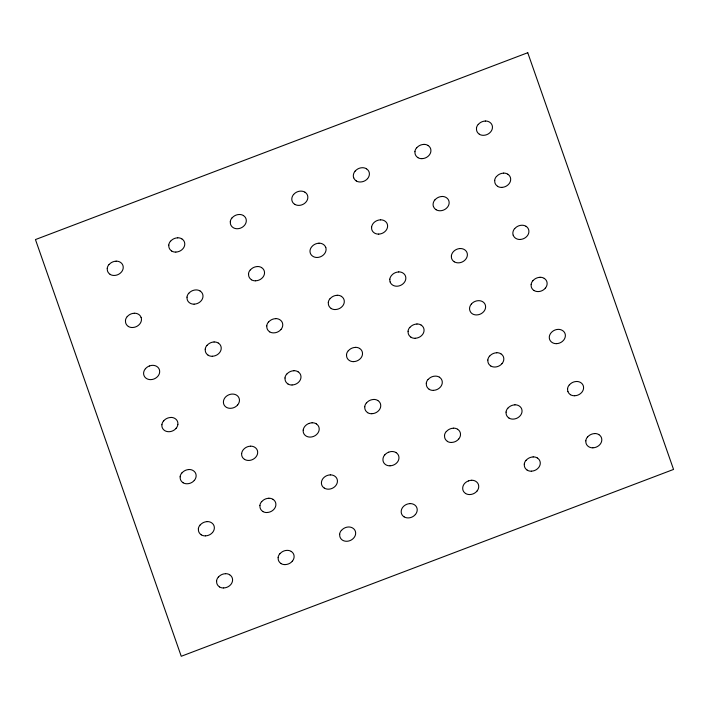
<?xml version="1.0" encoding="UTF-8"?>
<svg xmlns="http://www.w3.org/2000/svg" width="709" height="709" viewBox="0 0 709 709"><rect width="100%" height="100%" fill="white"/><g stroke="black" fill="none" stroke-linecap="round" stroke-linejoin="round"><path stroke-width="1.06" d="M229.672 574.795A8.198 6.86 -24.3 0 1 232.534 580.68A8.26 6.904 -24.3 0 1 230.753 584.597A8.198 6.86 -24.3 0 1 223.707 587.929M219.515 586.866A8.198 6.86 -24.3 0 1 216.662 580.981M218.425 577.082A8.198 6.86 -24.3 0 1 225.489 573.723M223.636 587.974A8.26 6.904 -24.3 0 1 219.427 586.901M216.546 580.972A8.26 6.904 -24.3 0 1 218.337 577.055M225.444 573.67A8.26 6.904 -24.3 0 1 229.654 574.742M291.213 551.434A8.198 6.86 -24.3 0 1 294.067 557.318A8.26 6.904 -24.3 0 1 292.285 561.244M292.303 561.218A8.198 6.86 -24.3 0 1 285.24 564.577M281.056 563.513A8.198 6.86 -24.3 0 1 278.194 557.629M279.966 553.729A8.198 6.86 -24.3 0 1 287.021 550.37A8.26 6.904 -24.3 0 1 291.195 551.389M285.169 564.621A8.26 6.904 -24.3 0 1 280.959 563.549M278.088 557.62A8.26 6.904 -24.3 0 1 279.869 553.694M339.744 534.267A8.198 6.86 -24.3 0 0 340.028 537.032A8.198 6.86 -24.3 0 0 342.553 540.196A8.26 6.913 -24.3 0 0 346.701 541.268A8.198 6.86 -24.3 0 0 349.909 540.63A8.198 6.86 -24.3 0 0 353.835 537.856A8.26 6.913 -24.3 0 0 355.608 533.966A8.198 6.86 -24.3 0 0 352.745 528.081A8.26 6.913 -24.3 0 0 348.527 526.982A8.198 6.86 -24.3 0 0 341.508 530.376M339.611 534.258A8.26 6.913 -24.3 0 1 341.401 530.332M404.095 516.834A8.198 6.86 -24.3 0 1 401.232 510.95A8.26 6.904 -24.3 0 1 402.987 506.997A8.198 6.86 -24.3 0 1 410.041 503.638M404.068 516.826A8.26 6.904 -24.3 0 0 408.278 517.898A8.198 6.86 -24.3 0 0 411.45 517.278A8.198 6.86 -24.3 0 0 415.377 514.504M415.359 514.53A8.26 6.904 -24.3 0 0 417.149 510.604A8.198 6.86 -24.3 0 0 416.865 507.848A8.198 6.86 -24.3 0 0 414.278 504.702A8.26 6.904 -24.3 0 0 410.059 503.603M465.609 493.473A8.198 6.86 -24.3 0 1 462.738 487.588A8.26 6.913 -24.3 0 1 464.475 483.618A8.198 6.86 -24.3 0 1 468.419 480.95M476.9 491.177A8.26 6.913 -24.3 0 0 478.681 487.251A8.198 6.86 -24.3 0 0 475.819 481.367A8.26 6.913 -24.3 0 0 471.591 480.241M465.574 493.482A8.26 6.913 -24.3 0 0 469.783 494.554A8.198 6.86 -24.3 0 0 476.918 491.142M468.472 480.932A8.198 6.86 -24.3 0 1 471.645 480.303M537.36 458.014A8.198 6.86 -24.3 0 1 540.223 463.899A8.26 6.904 -24.3 0 1 538.432 467.816A8.198 6.86 -24.3 0 1 531.395 471.157M527.204 470.085A8.198 6.86 -24.3 0 1 524.341 464.209M526.113 460.309A8.198 6.86 -24.3 0 1 533.177 456.951M531.325 471.201A8.26 6.904 -24.3 0 1 527.115 470.12M524.235 464.191A8.26 6.904 -24.3 0 1 526.016 460.274M533.133 456.888A8.26 6.904 -24.3 0 1 537.342 457.97M598.892 434.661A8.198 6.86 -24.3 0 1 601.755 440.537A8.26 6.904 -24.3 0 1 599.974 444.463A8.198 6.86 -24.3 0 1 592.928 447.796M585.882 440.847A8.198 6.86 -24.3 0 0 588.745 446.732A8.26 6.904 -24.3 0 0 592.857 447.84M587.655 436.948A8.198 6.86 -24.3 0 1 594.709 433.589M585.776 440.838A8.26 6.904 -24.3 0 1 587.557 436.912M594.674 433.536A8.26 6.904 -24.3 0 1 598.883 434.608M212.54 532.486A8.198 6.86 -24.3 0 1 205.477 535.844M201.294 534.781A8.198 6.86 -24.3 0 1 198.431 528.896M200.204 524.997A8.198 6.86 -24.3 0 1 207.258 521.638M212.523 532.512A8.26 6.904 -24.3 0 0 214.304 528.586A8.198 6.86 -24.3 0 0 211.45 522.701A8.26 6.904 -24.3 0 0 207.223 521.585M205.406 535.889A8.26 6.904 -24.3 0 1 201.205 534.816M198.325 528.887A8.26 6.904 -24.3 0 1 200.106 524.961M272.983 499.349A8.198 6.86 -24.3 0 1 275.845 505.233A8.26 6.904 -24.3 0 1 274.064 509.151A8.198 6.86 -24.3 0 1 267.018 512.492M262.835 511.428A8.198 6.86 -24.3 0 1 259.973 505.544M261.736 501.644A8.198 6.86 -24.3 0 1 268.8 498.285M266.947 512.536A8.26 6.904 -24.3 0 1 262.738 511.464M259.857 505.535A8.26 6.904 -24.3 0 1 261.648 501.609M268.755 498.232A8.26 6.904 -24.3 0 1 272.965 499.304M324.332 488.102A8.198 6.86 -24.3 0 1 321.469 482.217A8.26 6.913 -24.3 0 1 323.215 478.265A8.198 6.86 -24.3 0 1 330.279 474.906M324.305 488.093A8.26 6.913 -24.3 0 0 328.515 489.166A8.198 6.86 -24.3 0 0 331.688 488.545A8.207 6.868 -24.3 0 0 335.596 485.798A8.26 6.913 -24.3 0 0 337.387 481.881A8.198 6.86 -24.3 0 0 334.524 475.996A8.26 6.913 -24.3 0 0 330.305 474.897M384.748 454.956A8.198 6.86 -24.3 0 1 388.665 452.209M390.021 465.822A8.26 6.904 -24.3 0 1 385.811 464.749A8.198 6.86 -24.3 0 1 382.984 458.856A8.26 6.904 -24.3 0 1 384.721 454.894M396.039 452.59A8.26 6.904 -24.3 0 0 391.838 451.518A8.198 6.86 -24.3 0 0 388.7 452.2M396.056 452.634A8.198 6.86 -24.3 0 1 398.919 458.519A8.26 6.904 -24.3 0 1 397.137 462.445A8.198 6.86 -24.3 0 1 390.092 465.778M457.597 429.282A8.198 6.86 -24.3 0 1 460.46 435.166A8.26 6.913 -24.3 0 1 458.67 439.084M458.688 439.057A8.198 6.86 -24.3 0 1 451.633 442.416M447.459 441.352A8.198 6.86 -24.3 0 1 444.596 435.468M446.36 431.577A8.198 6.86 -24.3 0 1 453.414 428.218M451.553 442.469A8.26 6.913 -24.3 0 1 447.344 441.397M444.463 435.459A8.26 6.913 -24.3 0 1 446.253 431.533M453.37 428.147A8.26 6.913 -24.3 0 1 457.58 429.229M508.982 418A8.198 6.86 -24.3 0 1 506.12 412.115M507.892 408.216A8.198 6.86 -24.3 0 1 514.947 404.857M508.885 418.035A8.26 6.904 -24.3 0 0 513.094 419.108A8.198 6.86 -24.3 0 0 520.229 415.704A8.26 6.904 -24.3 0 0 521.992 411.814A8.198 6.86 -24.3 0 0 519.139 405.929A8.26 6.904 -24.3 0 0 514.911 404.804M506.013 412.106A8.26 6.904 -24.3 0 1 507.795 408.189M574.689 395.737A8.198 6.86 -24.3 0 0 581.752 392.378A8.26 6.904 -24.3 0 0 583.534 388.452A8.198 6.86 -24.3 0 0 580.671 382.568A8.26 6.904 -24.3 0 0 576.452 381.477M570.506 394.674A8.198 6.86 -24.3 0 1 567.918 391.528M567.936 391.528A8.198 6.86 -24.3 0 1 567.661 388.762M569.424 384.863A8.198 6.86 -24.3 0 1 576.488 381.504M574.636 395.755A8.26 6.904 -24.3 0 1 570.426 394.683M567.546 388.754A8.26 6.904 -24.3 0 1 569.336 384.827M194.31 480.401A8.198 6.86 -24.3 0 1 187.256 483.76A8.26 6.904 -24.3 0 1 182.975 482.732M183.073 482.696A8.198 6.86 -24.3 0 1 180.21 476.811M181.983 472.912A8.198 6.86 -24.3 0 1 189.037 469.553M194.301 480.427A8.26 6.904 -24.3 0 0 196.083 476.501A8.198 6.86 -24.3 0 0 193.22 470.616A8.26 6.904 -24.3 0 0 188.993 469.5M180.095 476.803A8.26 6.904 -24.3 0 1 181.885 472.876M244.57 459.37A8.198 6.86 -24.3 0 1 241.982 456.233A8.198 6.86 -24.3 0 1 241.672 453.459M250.499 446.2A8.198 6.86 -24.3 0 0 243.444 449.559A8.26 6.904 -24.3 0 0 241.663 453.432M244.543 459.361A8.26 6.904 -24.3 0 0 248.753 460.433A8.198 6.86 -24.3 0 0 251.925 459.813A8.198 6.86 -24.3 0 0 255.834 457.066A8.26 6.904 -24.3 0 0 257.624 453.148A8.198 6.86 -24.3 0 0 254.761 447.264A8.26 6.904 -24.3 0 0 250.543 446.165M303.213 430.124A8.198 6.86 -24.3 0 0 306.075 436.008A8.26 6.913 -24.3 0 0 310.285 437.081A8.198 6.86 -24.3 0 0 317.393 433.686A8.26 6.913 -24.3 0 0 319.156 429.787A8.198 6.86 -24.3 0 0 316.294 423.902M308.894 423.486A8.198 6.86 -24.3 0 0 304.985 426.233A8.26 6.913 -24.3 0 0 303.195 430.071M312.102 422.768A8.26 6.913 -24.3 0 1 316.311 423.84M308.947 423.468A8.198 6.86 -24.3 0 1 312.12 422.839M377.835 400.55A8.198 6.86 -24.3 0 1 380.698 406.434A8.26 6.904 -24.3 0 1 378.907 410.36A8.198 6.86 -24.3 0 1 371.87 413.693M367.679 412.629A8.198 6.86 -24.3 0 1 364.816 406.744M366.588 402.845A8.198 6.86 -24.3 0 1 373.652 399.486M371.8 413.737A8.26 6.904 -24.3 0 1 367.59 412.665M364.71 406.736A8.26 6.904 -24.3 0 1 366.491 402.809M373.608 399.433A8.26 6.904 -24.3 0 1 377.817 400.505M439.376 377.197A8.198 6.86 -24.3 0 1 442.239 383.082A8.26 6.913 -24.3 0 1 440.449 386.999A8.198 6.86 -24.3 0 1 433.412 390.331M429.237 389.268A8.198 6.86 -24.3 0 1 426.375 383.383M428.139 379.492A8.198 6.86 -24.3 0 1 435.193 376.133A8.26 6.913 -24.3 0 1 439.35 377.135M433.332 390.384A8.26 6.913 -24.3 0 1 429.122 389.303M426.242 383.365A8.26 6.913 -24.3 0 1 428.023 379.448M500.909 353.835A8.198 6.86 -24.3 0 1 503.771 359.72A8.26 6.904 -24.3 0 1 501.99 363.646M501.999 363.62A8.198 6.86 -24.3 0 1 498.09 366.367A8.198 6.86 -24.3 0 1 494.9 367.014A8.26 6.904 -24.3 0 1 490.663 365.95M490.761 365.915A8.198 6.86 -24.3 0 1 487.898 360.03M489.662 356.131A8.198 6.86 -24.3 0 1 496.725 352.772M487.783 360.021A8.26 6.904 -24.3 0 1 489.573 356.095M496.681 352.719A8.26 6.904 -24.3 0 1 500.891 353.791M161.918 424.744A8.198 6.86 -24.3 0 0 164.78 430.629A8.26 6.904 -24.3 0 0 168.99 431.701A8.198 6.86 -24.3 0 0 172.163 431.081A8.198 6.86 -24.3 0 0 176.089 428.316M163.69 420.854A8.198 6.86 -24.3 0 1 170.745 417.495M161.9 424.7A8.26 6.904 -24.3 0 1 163.69 420.783M177.862 424.416A8.198 6.86 -24.3 0 0 174.999 418.532A8.26 6.904 -24.3 0 0 170.772 417.415M177.862 424.416A8.26 6.904 -24.3 0 1 176.071 428.333M237.621 404.954A8.198 6.86 -24.3 0 1 230.567 408.313A8.26 6.904 -24.3 0 1 226.322 407.276A8.198 6.86 -24.3 0 1 223.459 401.391A8.26 6.904 -24.3 0 1 225.196 397.439A8.198 6.86 -24.3 0 1 229.14 394.709A8.198 6.86 -24.3 0 1 232.322 394.08A8.26 6.904 -24.3 0 1 236.514 395.126A8.198 6.86 -24.3 0 1 239.093 398.29A8.198 6.86 -24.3 0 1 239.394 401.064A8.26 6.904 -24.3 0 1 237.612 404.981M298.072 371.817A8.198 6.86 -24.3 0 1 300.935 377.702A8.26 6.913 -24.3 0 1 299.145 381.628A8.198 6.86 -24.3 0 1 292.108 384.952M287.934 383.888A8.198 6.86 -24.3 0 1 285.071 378.003M286.835 374.113A8.198 6.86 -24.3 0 1 293.889 370.754M292.028 385.005A8.26 6.913 -24.3 0 1 287.819 383.932M284.938 377.994A8.26 6.913 -24.3 0 1 286.728 374.068M293.836 370.692A8.26 6.913 -24.3 0 1 298.055 371.764M359.614 348.465A8.198 6.86 -24.3 0 1 362.467 354.349A8.26 6.904 -24.3 0 1 360.686 358.267A8.198 6.86 -24.3 0 1 353.64 361.608M346.595 354.66A8.198 6.86 -24.3 0 0 349.457 360.544A8.26 6.904 -24.3 0 0 353.569 361.652M348.367 350.76A8.198 6.86 -24.3 0 1 355.422 347.401M346.488 354.642A8.26 6.904 -24.3 0 1 348.27 350.725M355.386 347.339A8.26 6.904 -24.3 0 1 359.596 348.42M421.146 325.103A8.198 6.86 -24.3 0 1 424.009 330.988A8.26 6.913 -24.3 0 1 422.227 334.914A8.198 6.86 -24.3 0 1 415.19 338.237M411.007 337.174A8.198 6.86 -24.3 0 1 408.145 331.298M409.917 327.398A8.198 6.86 -24.3 0 1 416.972 324.04M415.111 338.29A8.26 6.913 -24.3 0 1 410.901 337.218M408.021 331.28A8.26 6.913 -24.3 0 1 409.802 327.363M416.919 323.978A8.26 6.913 -24.3 0 1 421.128 325.05M471.37 304.046A8.198 6.86 -24.3 0 1 478.424 300.687A8.26 6.904 -24.3 0 1 482.705 301.724A8.198 6.86 -24.3 0 1 485.55 307.635A8.26 6.904 -24.3 0 1 483.76 311.561A8.198 6.86 -24.3 0 1 476.705 314.92A8.26 6.904 -24.3 0 1 472.442 313.865A8.198 6.86 -24.3 0 1 469.934 310.71A8.198 6.86 -24.3 0 1 469.597 307.945A8.26 6.904 -24.3 0 1 471.388 304.028M534.028 290.504A8.198 6.86 -24.3 0 1 531.165 284.619M532.938 280.72A8.198 6.86 -24.3 0 1 536.855 277.981A8.198 6.86 -24.3 0 1 540.036 277.334M534.001 290.495A8.26 6.904 -24.3 0 0 538.211 291.567A8.198 6.86 -24.3 0 0 541.384 290.947A8.198 6.86 -24.3 0 0 545.31 288.182M531.13 284.566A8.26 6.904 -24.3 0 1 532.911 280.649M544.22 278.398A8.198 6.86 -24.3 0 1 547.082 284.282A8.26 6.904 -24.3 0 1 545.301 288.2M539.992 277.272A8.26 6.904 -24.3 0 1 544.202 278.353M145.46 368.733A8.198 6.86 -24.3 0 1 149.369 365.995M145.434 368.698A8.26 6.904 -24.3 0 0 143.652 372.624A8.198 6.86 -24.3 0 0 143.971 375.398A8.198 6.86 -24.3 0 0 146.55 378.544A8.26 6.904 -24.3 0 0 150.733 379.625A8.198 6.86 -24.3 0 0 157.85 376.249A8.26 6.904 -24.3 0 0 159.631 372.322A8.198 6.86 -24.3 0 0 156.769 366.438A8.26 6.904 -24.3 0 0 152.55 365.348A8.198 6.86 -24.3 0 0 149.413 366.004M218.31 343.085A8.198 6.86 -24.3 0 1 221.173 348.97A8.26 6.904 -24.3 0 1 219.382 352.887A8.198 6.86 -24.3 0 1 212.337 356.228M208.154 355.165A8.198 6.86 -24.3 0 1 205.291 349.28M207.063 345.38A8.198 6.86 -24.3 0 1 210.981 342.633A8.198 6.86 -24.3 0 1 214.091 341.986M212.275 356.272A8.26 6.904 -24.3 0 1 208.065 355.2M205.185 349.262A8.26 6.904 -24.3 0 1 206.966 345.345M214.083 341.968A8.26 6.904 -24.3 0 1 218.292 343.041M280.941 329.508A8.198 6.86 -24.3 0 1 273.887 332.867A8.26 6.913 -24.3 0 1 269.597 331.839M269.704 331.803A8.198 6.86 -24.3 0 1 266.841 325.918M268.614 322.019A8.198 6.86 -24.3 0 1 275.668 318.669M280.924 329.534A8.26 6.913 -24.3 0 0 282.705 325.617A8.198 6.86 -24.3 0 0 279.842 319.732A8.26 6.913 -24.3 0 0 275.615 318.598M266.717 325.901A8.26 6.913 -24.3 0 1 268.498 321.983M341.383 296.371A8.198 6.86 -24.3 0 1 344.246 302.256A8.26 6.904 -24.3 0 1 342.465 306.182A8.198 6.86 -24.3 0 1 335.419 309.514M331.227 308.45A8.198 6.86 -24.3 0 1 328.373 302.566M330.137 298.666A8.198 6.86 -24.3 0 1 337.2 295.307M335.348 309.558A8.26 6.904 -24.3 0 1 331.138 308.486M328.258 302.557A8.26 6.904 -24.3 0 1 330.048 298.631M337.156 295.254A8.26 6.904 -24.3 0 1 341.366 296.327M390.145 281.987A8.198 6.86 -24.3 0 0 392.733 285.124A8.26 6.913 -24.3 0 0 396.88 286.206A8.198 6.86 -24.3 0 0 400.089 285.567A8.207 6.868 -24.3 0 0 403.997 282.82A8.26 6.913 -24.3 0 0 405.787 278.903A8.198 6.86 -24.3 0 0 402.925 273.018A8.26 6.913 -24.3 0 0 398.688 271.884M390.163 281.996A8.207 6.868 -24.3 0 1 389.888 279.231M398.715 271.964A8.207 6.868 -24.3 0 0 391.652 275.331A8.26 6.913 -24.3 0 0 389.79 279.186M454.265 261.772A8.198 6.86 -24.3 0 1 451.403 255.887M454.239 261.763A8.26 6.904 -24.3 0 0 458.448 262.835A8.198 6.86 -24.3 0 0 461.621 262.215A8.198 6.86 -24.3 0 0 465.547 259.441A8.26 6.904 -24.3 0 0 467.32 255.541A8.198 6.86 -24.3 0 0 467.036 252.785A8.198 6.86 -24.3 0 0 464.43 249.63A8.26 6.904 -24.3 0 0 460.23 248.54M460.238 248.567A8.198 6.86 -24.3 0 0 457.066 249.187A8.198 6.86 -24.3 0 0 453.157 251.934A8.26 6.904 -24.3 0 0 451.376 255.86M525.998 226.304A8.198 6.86 -24.3 0 1 528.861 232.189A8.26 6.904 -24.3 0 1 527.071 236.115A8.198 6.86 -24.3 0 1 520.025 239.447M513.254 235.237A8.198 6.86 -24.3 0 0 515.842 238.384A8.26 6.904 -24.3 0 0 519.963 239.491M514.752 228.599A8.198 6.86 -24.3 0 1 521.815 225.24A8.26 6.904 -24.3 0 1 525.981 226.26M513.192 235.264A8.198 6.86 -24.3 0 1 512.908 232.499A8.26 6.904 -24.3 0 1 514.654 228.564M141.126 317.472A8.198 6.86 -24.3 0 1 141.41 320.238A8.26 6.904 -24.3 0 1 139.62 324.155A8.198 6.86 -24.3 0 1 132.574 327.496M128.391 326.432A8.198 6.86 -24.3 0 1 125.528 320.548M132.539 327.523A8.26 6.904 -24.3 0 1 128.329 326.45M125.422 320.53A8.26 6.904 -24.3 0 1 127.203 316.613M134.32 313.227A8.26 6.904 -24.3 0 1 138.53 314.309A8.198 6.86 -24.3 0 1 141.073 317.472M127.248 316.622A8.198 6.86 -24.3 0 1 134.302 313.263M200.08 291A8.198 6.86 -24.3 0 1 202.942 296.876A8.26 6.904 -24.3 0 1 201.161 300.802A8.198 6.86 -24.3 0 1 194.115 304.134M187.07 297.186A8.198 6.86 -24.3 0 0 189.932 303.071A8.26 6.904 -24.3 0 0 194.044 304.179M188.842 293.287A8.198 6.86 -24.3 0 1 195.897 289.928A8.26 6.904 -24.3 0 1 200.062 290.947M186.963 297.177A8.26 6.904 -24.3 0 1 188.745 293.26M261.621 267.639A8.198 6.86 -24.3 0 1 264.484 273.523A8.26 6.913 -24.3 0 1 262.693 277.449A8.198 6.86 -24.3 0 1 255.657 280.773M251.482 279.709A8.198 6.86 -24.3 0 1 248.62 273.825M250.383 269.934A8.198 6.86 -24.3 0 1 257.438 266.575M255.577 280.826A8.26 6.913 -24.3 0 1 251.367 279.754M248.487 273.816A8.26 6.913 -24.3 0 1 250.277 269.89M257.385 266.513A8.26 6.913 -24.3 0 1 261.603 267.585M318.961 243.24A8.198 6.86 -24.3 0 0 311.898 246.599A8.26 6.904 -24.3 0 0 310.037 250.463A8.198 6.86 -24.3 0 0 312.988 256.383A8.26 6.904 -24.3 0 0 317.118 257.473A8.198 6.86 -24.3 0 0 324.235 254.088A8.26 6.904 -24.3 0 0 326.016 250.171A8.198 6.86 -24.3 0 0 325.741 247.406M325.732 247.45A8.198 6.86 -24.3 0 0 323.144 244.304A8.26 6.904 -24.3 0 0 318.935 243.16M371.613 227.146A8.198 6.86 -24.3 0 0 374.476 233.031A8.26 6.913 -24.3 0 0 378.686 234.103M378.712 234.094A8.207 6.868 -24.3 0 0 385.776 230.735A8.26 6.913 -24.3 0 0 387.557 226.809A8.198 6.86 -24.3 0 0 384.695 220.924A8.26 6.913 -24.3 0 0 380.476 219.834M380.52 219.861A8.198 6.86 -24.3 0 0 377.348 220.49A8.198 6.86 -24.3 0 0 373.395 223.202A8.26 6.913 -24.3 0 0 371.613 227.119M436.079 209.651A8.198 6.86 -24.3 0 1 433.491 206.505M434.989 199.867A8.198 6.86 -24.3 0 1 442.053 196.508M433.429 206.532A8.198 6.86 -24.3 0 1 433.146 203.767A8.26 6.904 -24.3 0 1 434.892 199.832M435.991 209.687A8.26 6.904 -24.3 0 0 440.2 210.759A8.198 6.86 -24.3 0 0 447.326 207.356A8.26 6.904 -24.3 0 0 449.098 203.456A8.198 6.86 -24.3 0 0 446.236 197.572A8.26 6.904 -24.3 0 0 442.008 196.455M507.768 174.219A8.198 6.86 -24.3 0 1 510.631 180.104A8.26 6.904 -24.3 0 1 508.849 184.021A8.198 6.86 -24.3 0 1 501.804 187.362M497.621 186.29A8.198 6.86 -24.3 0 1 494.758 180.414M496.53 176.514A8.198 6.86 -24.3 0 1 503.585 173.156M501.733 187.406A8.26 6.904 -24.3 0 1 497.523 186.325M494.643 180.396A8.26 6.904 -24.3 0 1 496.433 176.479M503.541 173.093A8.26 6.904 -24.3 0 1 507.75 174.175M110.17 274.339A8.198 6.86 -24.3 0 1 107.307 268.454M109.08 264.554A8.198 6.86 -24.3 0 1 116.134 261.204M110.072 274.374A8.26 6.904 -24.3 0 0 114.282 275.447A8.198 6.86 -24.3 0 0 121.416 272.043A8.26 6.904 -24.3 0 0 123.18 268.153A8.198 6.86 -24.3 0 0 120.317 262.268A8.26 6.904 -24.3 0 0 116.099 261.142M107.201 268.445A8.26 6.904 -24.3 0 1 108.982 264.528M181.858 238.906A8.198 6.86 -24.3 0 1 184.721 244.791A8.26 6.904 -24.3 0 1 182.931 248.717A8.198 6.86 -24.3 0 1 175.894 252.049M171.702 250.986A8.198 6.86 -24.3 0 1 168.839 245.101M170.612 241.202A8.198 6.86 -24.3 0 1 177.675 237.843M175.823 252.094A8.26 6.904 -24.3 0 1 171.613 251.021M168.733 245.092A8.26 6.904 -24.3 0 1 170.514 241.166M177.631 237.79A8.26 6.904 -24.3 0 1 181.841 238.862M230.354 221.766A8.207 6.868 -24.3 0 0 233.226 227.66A8.26 6.913 -24.3 0 0 237.355 228.741A8.207 6.868 -24.3 0 0 244.472 225.365A8.26 6.913 -24.3 0 0 246.253 221.438A8.198 6.86 -24.3 0 0 243.391 215.554M232.127 217.867A8.207 6.868 -24.3 0 1 239.19 214.499A8.26 6.913 -24.3 0 1 243.373 215.501M230.265 221.731A8.26 6.913 -24.3 0 1 232.047 217.805M294.74 204.307A8.198 6.86 -24.3 0 1 292.152 201.161A8.198 6.86 -24.3 0 1 291.851 198.396A8.26 6.904 -24.3 0 1 293.623 194.443M293.615 194.496A8.198 6.86 -24.3 0 1 297.532 191.749A8.198 6.86 -24.3 0 1 300.749 191.129A8.26 6.904 -24.3 0 1 304.923 192.174M294.714 204.298A8.26 6.904 -24.3 0 0 298.923 205.371A8.198 6.86 -24.3 0 0 302.096 204.75A8.198 6.86 -24.3 0 0 306.013 202.003A8.26 6.904 -24.3 0 0 307.795 198.086A8.198 6.86 -24.3 0 0 304.932 192.201M367.563 178.624A8.198 6.86 -24.3 0 1 360.509 181.974A8.26 6.913 -24.3 0 1 356.219 180.955M356.335 180.91A8.198 6.86 -24.3 0 1 353.747 177.773M353.667 177.799A8.198 6.86 -24.3 0 1 353.383 175.034A8.26 6.913 -24.3 0 1 355.129 171.091M367.546 178.65A8.26 6.913 -24.3 0 0 369.336 174.724A8.198 6.86 -24.3 0 0 369.052 171.959A8.198 6.86 -24.3 0 0 366.411 168.822M366.456 168.786A8.26 6.913 -24.3 0 0 362.246 167.714A8.198 6.86 -24.3 0 0 355.174 171.117M428.006 145.487A8.198 6.86 -24.3 0 1 430.868 151.371A8.26 6.904 -24.3 0 1 429.087 155.289A8.198 6.86 -24.3 0 1 422.041 158.63M417.858 157.558A8.198 6.86 -24.3 0 1 414.995 151.682M416.768 147.782A8.198 6.86 -24.3 0 1 423.822 144.423M421.97 158.674A8.26 6.904 -24.3 0 1 417.761 157.593M414.889 151.664A8.26 6.904 -24.3 0 1 416.67 147.747M423.787 144.361A8.26 6.904 -24.3 0 1 427.988 145.442M479.39 134.205A8.198 6.86 -24.3 0 1 476.528 128.32M478.3 124.421A8.198 6.86 -24.3 0 1 485.364 121.062M479.302 134.24A8.26 6.904 -24.3 0 0 483.511 135.313A8.198 6.86 -24.3 0 0 490.637 131.909A8.26 6.904 -24.3 0 0 492.409 128.01A8.198 6.86 -24.3 0 0 489.547 122.134A8.26 6.904 -24.3 0 0 485.319 121.009M476.421 128.311A8.26 6.904 -24.3 0 1 478.203 124.394M527.753 52.723L35.45 239.571L181.247 656.277L673.55 469.429L527.753 52.723M556.468 343.643A8.198 6.86 -24.3 0 0 563.522 340.293A8.26 6.904 -24.3 0 0 565.303 336.367A8.198 6.86 -24.3 0 0 565.029 333.602A8.198 6.86 -24.3 0 0 562.388 330.465A8.26 6.904 -24.3 0 0 558.222 329.366A8.198 6.86 -24.3 0 0 551.141 332.76A8.26 6.904 -24.3 0 0 549.324 336.669A8.198 6.86 -24.3 0 0 552.284 342.58A8.26 6.904 -24.3 0 0 556.441 343.661"/></g></svg>
